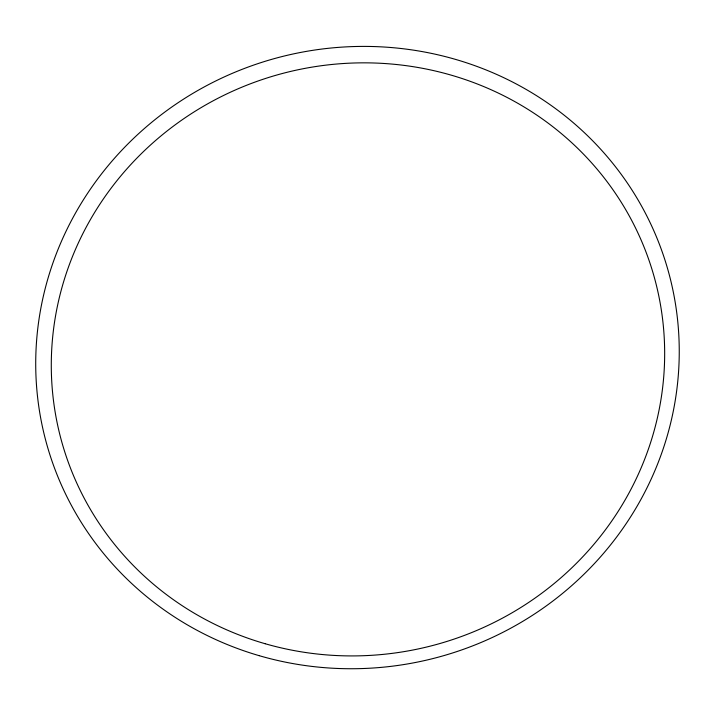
<?xml version="1.0" encoding="UTF-8"?>
<svg xmlns="http://www.w3.org/2000/svg" width="715" height="715" viewBox="0 0 715 715"><rect width="100%" height="100%" fill="white"/><g stroke="black" fill="none" stroke-linecap="round" stroke-linejoin="round"><path stroke-width="1.07" d="M265.14 643.723A307.477 295.706 -15.2 0 0 657.532 290.093A307.477 295.706 -15.2 0 0 151.249 144.332A307.477 295.706 -15.2 0 0 265.14 643.723M259.152 655.664A322.599 310.31 -15.2 0 0 671.975 285.812A322.599 310.31 -15.2 0 0 141.32 131.229A322.599 310.31 -15.2 0 0 259.152 655.664"/></g></svg>
